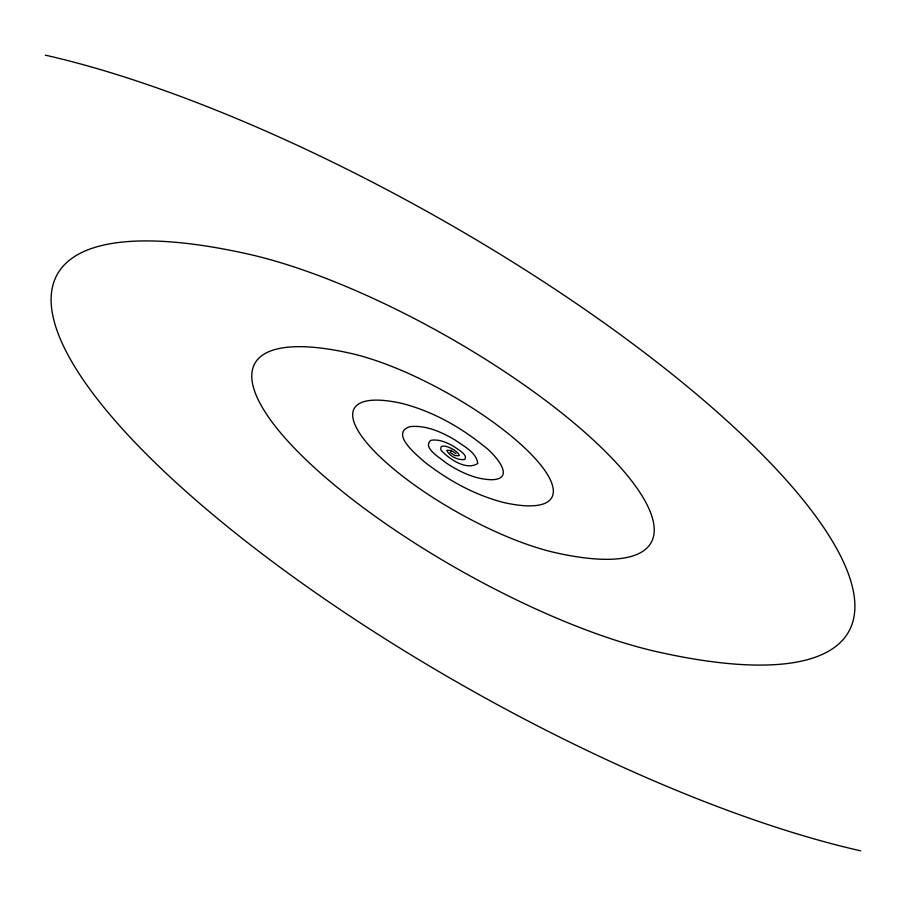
<?xml version="1.0" encoding="UTF-8"?>
<svg xmlns="http://www.w3.org/2000/svg" width="906" height="906" viewBox="0 0 906 906"><rect width="100%" height="100%" fill="white"/><g stroke="black" fill="none" stroke-linecap="round" stroke-linejoin="round"><path stroke-width="1.36" d="M446.941 450.576C449.761 456.499 458.198 460.407 464.755 459.489C468.119 454.88 458.47 449.908 454.665 446.975C447.587 442.83 439.353 438.889 430.939 440.293C421.72 447.655 440.814 458.13 445.673 462.66C459.478 471.72 475.118 479.5 491.958 479.727C517.711 478.9 492.762 452.23 483.963 446.126C459.999 426.703 432.241 411.222 402.264 403.487A142.57 40.249 29.2 0 0 378.493 455.401A142.57 40.249 29.2 0 0 555.072 552.603A285.141 80.509 29.2 0 0 602.615 448.787A285.141 80.509 29.2 0 0 249.444 254.371A570.27 161.008 29.2 0 0 154.36 462.015A570.27 161.008 29.2 0 0 860.7 850.847M459.059 455.401C459.433 451.041 437.892 440.067 441.075 450.271C449.206 459.07 466.465 470.939 477.779 463.442C476.341 452.037 463.362 446.103 454.937 439.897C441.426 431.981 426.024 424.982 409.999 426.613C389.274 433.385 417.779 455.843 424.903 462.241C448.289 480.406 474.925 495.152 503.736 502.513A142.57 40.249 29.2 0 0 527.507 450.599A142.57 40.249 29.2 0 0 350.928 353.397A285.141 80.509 29.2 0 0 303.385 457.213A285.141 80.509 29.2 0 0 656.556 651.629A570.27 161.008 29.2 0 0 751.64 443.985A570.27 161.008 29.2 0 0 45.3 55.153M447.122 450.248L451.199 450.452L456.024 453.668M458.878 455.752L454.869 455.571L449.999 452.354M450.633 451.154L451.211 451.256"/></g></svg>
